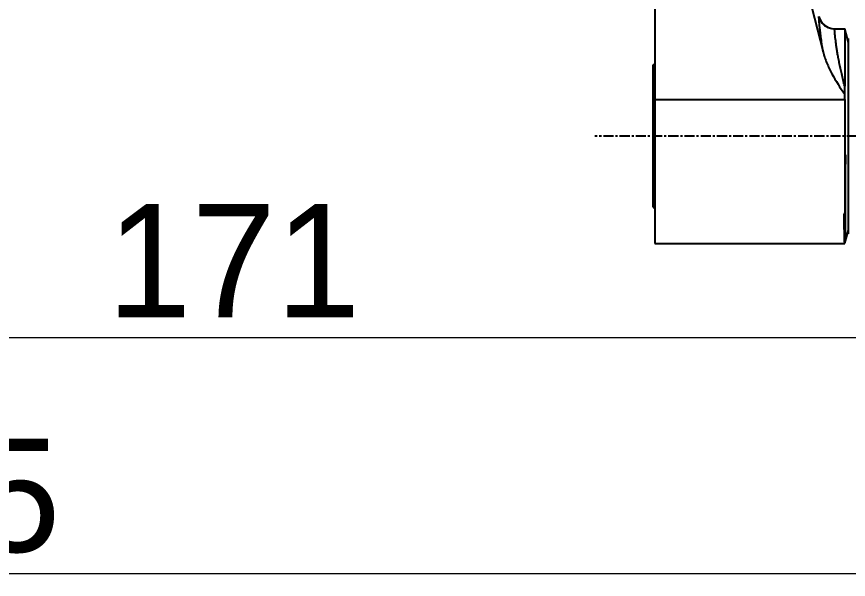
# Model space of a CAD drawing. Header units: millimetres. Extents: x 1035 to 2065, y 1005 to 1731.
# Drawn here: x 1349 to 1451.5, y 1195.8 to 1265.2 of the extents above; entities that cross this region are included whole.
import ezdxf

# ---------------------------------------------------------------- set-up
doc = ezdxf.new("R2010")
doc.units = ezdxf.units.MM
doc.linetypes.add('CENTER', pattern=[2, 1.25, -0.25, 0.25, -0.25])
for name, color, linetype in [('06___PRT_ALL_SURFS', 7, 'Continuous'), ('center', 1, 'CENTER'), ('标注', 1, 'Continuous')]:
    doc.layers.add(name, color=color, linetype=linetype)
doc.styles.add('Daelim Dimension', font='')
doc.styles.get('Daelim Dimension').set_extended_font_data('나눔고딕')
doc.dimstyles.new('DEFAULT', dxfattribs={"dimscale": 2, "dimtxt": 2, "dimasz": 2, "dimexe": 0, "dimexo": 2, "dimgap": 1, "dimtad": 1, "dimdec": 1, "dimzin": 9, "dimdsep": 46, "dimtxsty": 'Daelim Dimension', "dimcen": 0.5, "dimclrd": 252, "dimclre": 252, "dimclrt": 3, "dimadec": 1, "dimazin": 0, "dimtfac": 1, "dimtdec": 1, "dimtix": 1, "dimtmove": 0, "dimatfit": 3, "dimfxl": 1, "dimtolj": 1, "dimtzin": 1, "dimlwd": 9, "dimlwe": 9, "dimarcsym": 0})

# ---------------------------------------------------------------- blocks, each defined once
blk = doc.blocks.new('*D3')
at = {"layer": 'Defpoints', "color": 0, "transparency": 16777216}
for p in [(1216.23, 1389.16), (1461.27, 1217.95), (1216.23, 1196.42)]:
    blk.add_point(p, dxfattribs=at)
at = {"layer": '标注', "color": 5, "lineweight": 9, "transparency": 16777216}
for p, q in [((1216.23, 1385.16), (1216.23, 1196.42)), ((1461.27, 1213.95), (1461.27, 1196.42)), ((1457.27, 1196.42), (1220.23, 1196.42))]:
    blk.add_line(p, q, dxfattribs=at)
at = {"layer": '标注', "color": 5, "transparency": 16777216}
for points in [[(1220.23, 1197.09), (1220.23, 1195.75), (1216.23, 1196.42)], [(1457.27, 1197.09), (1457.27, 1195.75), (1461.27, 1196.42)]]:
    blk.add_solid(points, dxfattribs=at)
at = {"layer": '标注', "color": 7, "transparency": 16777216, "insert": (1338.75, 1206.04), "char_height": 14, "attachment_point": 5, "style": 'Daelim Dimension'}
blk.add_mtext('\\A1;245', dxfattribs=at)
blk = doc.blocks.new('*D5')
at = {"layer": 'Defpoints', "color": 0, "transparency": 16777216}
for p in [(1290.16, 1374.09), (1461.27, 1225.62), (1461.27, 1217.95)]:
    blk.add_point(p, dxfattribs=at)
at = {"layer": '标注', "color": 5, "lineweight": 9, "transparency": 16777216}
for p, q in [((1290.16, 1370.09), (1290.16, 1225.62)), ((1294.16, 1225.62), (1457.27, 1225.62)), ((1461.27, 1221.95), (1461.27, 1225.62))]:
    blk.add_line(p, q, dxfattribs=at)
at = {"layer": '标注', "color": 5, "transparency": 16777216}
for points in [[(1294.16, 1226.29), (1294.16, 1224.95), (1290.16, 1225.62)], [(1457.27, 1226.29), (1457.27, 1224.95), (1461.27, 1225.62)]]:
    blk.add_solid(points, dxfattribs=at)
at = {"layer": '标注', "color": 7, "transparency": 16777216, "insert": (1375.72, 1235.09), "char_height": 14, "attachment_point": 5, "style": 'Daelim Dimension'}
blk.add_mtext('\\A1;171', dxfattribs=at)

msp = doc.modelspace()

# ---------------------------------------------------------------- linework, layer by layer
at = {"color": 7, "linetype": 'Continuous'}
for p, q in [((1427.67, 1305.55), (1427.67, 1237.2)), ((1447.88, 1265.21), (1447.88, 1265.21)), ((1451.07, 1263.7), (1451.07, 1256.62)), ((1451.52, 1238.39), (1451.52, 1262.51)), ((1427.47, 1259.2), (1427.66, 1259.39)), ((1427.47, 1241.7), (1427.47, 1259.2)), ((1451.07, 1254.98), (1451.07, 1240.85)), ((1427.67, 1242.33), (1427.47, 1242.52)), ((1427.47, 1242), (1427.67, 1241.82)), ((1427.47, 1241.7), (1427.67, 1241.5)), ((1451.07, 1240.85), (1450.97, 1240.85)), ((1451.06, 1237.2), (1451.07, 1237.21)), ((1451.07, 1237.21), (1451.08, 1237.23))]:
    msp.add_line(p, q, dxfattribs=at)
for points, knots in [([(1448.4, 1260.87), (1448.35, 1261.18), (1448.26, 1261.78), (1448.14, 1262.63), (1448.05, 1263.37), (1447.98, 1263.99), (1447.94, 1264.43), (1447.92, 1264.71), (1447.91, 1264.88), (1447.9, 1265.01), (1447.89, 1265.11), (1447.89, 1265.17), (1447.88, 1265.2), (1447.88, 1265.21)], [0, 0, 0, 0, 0.219901, 0.416112, 0.586501, 0.729425, 0.843363, 0.889053, 0.927043, 0.957213, 0.97948, 0.99376, 1, 1, 1, 1]), ([(1451.07, 1256.62), (1450.94, 1257.12), (1450.7, 1258.08), (1450.44, 1259.26), (1450.28, 1260.13), (1450.17, 1260.72), (1450.08, 1261.26), (1450.01, 1261.76), (1449.96, 1262.2), (1449.91, 1262.59), (1449.88, 1262.87), (1449.86, 1263.08), (1449.85, 1263.21), (1449.84, 1263.32), (1449.84, 1263.42), (1449.83, 1263.51), (1449.83, 1263.57), (1449.82, 1263.62), (1449.82, 1263.65), (1449.82, 1263.67), (1449.82, 1263.68), (1449.82, 1263.69), (1449.82, 1263.7), (1449.82, 1263.7), (1449.82, 1263.7)], [0, 0, 0, 0, 0.215743, 0.412021, 0.501589, 0.584847, 0.661371, 0.730793, 0.792786, 0.847066, 0.893394, 0.913508, 0.931563, 0.947538, 0.961416, 0.97318, 0.982823, 0.990334, 0.993287, 0.995703, 0.997582, 0.998925, 0.999731, 1, 1, 1, 1]), ([(1451.16, 1248.17), (1451.14, 1246.86), (1451.12, 1244.42), (1451.09, 1241.98), (1451.07, 1240.85)], [0, 0, 0, 0, 0.538669, 1, 1, 1, 1]), ([(1451.18, 1240.83), (1451.18, 1241.94), (1451.17, 1244.39), (1451.16, 1246.84), (1451.16, 1248.17)], [0, 0, 0, 0, 0.453612, 1, 1, 1, 1]), ([(1450.97, 1240.85), (1450.97, 1240.41), (1450.98, 1239.63), (1450.98, 1238.71), (1450.99, 1238.12), (1451, 1237.78), (1451.01, 1237.53), (1451.02, 1237.38), (1451.03, 1237.32)], [0, 0, 0, 0, 0.370038, 0.664476, 0.781013, 0.876138, 0.949255, 1, 1, 1, 1]), ([(1451.15, 1238.29), (1451.16, 1238.65), (1451.17, 1239.5), (1451.17, 1240.35), (1451.18, 1240.83)], [0, 0, 0, 0, 0.429499, 1, 1, 1, 1]), ([(1451.08, 1237.23), (1451.09, 1237.28), (1451.11, 1237.4), (1451.13, 1237.63), (1451.14, 1237.93), (1451.15, 1238.16), (1451.15, 1238.29)], [0, 0, 0, 0, 0.141722, 0.351521, 0.636215, 1, 1, 1, 1]), ([(1451.03, 1237.32), (1451.03, 1237.29), (1451.04, 1237.25), (1451.05, 1237.21), (1451.06, 1237.2), (1451.06, 1237.2)], [0, 0, 0, 0, 0.709416, 0.899144, 1, 1, 1, 1])]:
    msp.add_open_spline(points, degree=3, knots=knots, dxfattribs=at)
at = {"layer": '06___PRT_ALL_SURFS', "color": 7, "linetype": 'Continuous'}
for p, q in [((1439.13, 1297.18), (1448.4, 1260.87)), ((1447.88, 1265.21), (1447.92, 1265.08)), ((1447.92, 1265.07), (1448.08, 1264.72)), ((1448.08, 1264.72), (1448.31, 1264.39)), ((1449.82, 1263.7), (1451.07, 1263.7)), ((1451.52, 1262.03), (1451.07, 1263.7)), ((1427.67, 1254.98), (1451.07, 1254.98)), ((1451.08, 1237.23), (1451.52, 1238.87)), ((1427.67, 1237.2), (1451.07, 1237.2))]:
    msp.add_line(p, q, dxfattribs=at)
for points in [[(1447.92, 1265.08), (1448.07, 1264.73), (1448.3, 1264.4), (1448.62, 1264.1), (1449.01, 1263.87), (1449.48, 1263.73), (1449.82, 1263.7)], [(1448.47, 1264.24), (1448.63, 1264.09), (1448.83, 1263.98)], [(1449.49, 1263.73), (1449.5, 1263.73), (1449.82, 1263.7)]]:
    msp.add_lwpolyline(points, dxfattribs=at)
for centre, radius, start, end in [((1359.4, 1256.58), 91.67, 359.4114, 0.0252), ((1407.34, 1254.98), 43.73, 0.0003, 0.8514)]:
    msp.add_arc(centre, radius, start, end, dxfattribs=at)
msp.add_open_spline([(1448.4, 1260.87), (1448.52, 1260.39), (1448.84, 1259.46), (1449.7, 1257.69), (1450.5, 1256.44), (1451.07, 1255.63)], degree=3, knots=[0, 0, 0, 0, 0.248402, 0.498075, 1, 1, 1, 1], dxfattribs=at)
at = {"layer": 'center'}
msp.add_line((1488.56, 1250.45), (1420.26, 1250.45), dxfattribs=at)

# ---------------------------------------------------------------- dimensions: what is measured, and where the dimension line sits
at = {"layer": '标注', "color": 5}
for base, p1, p2, picture, middle in [((1216.23, 1196.42), (1461.27, 1217.95), (1216.23, 1389.16), '*D3', (1338.75, 1206.04)), ((1461.27, 1225.62), (1290.16, 1374.09), (1461.27, 1217.95), '*D5', (1375.72, 1235.09))]:
    dim = msp.add_linear_dim(base=base, p1=p1, p2=p2, dimstyle='DEFAULT', override={"dimtxt": 7, "dimdec": 0, "dimclrd": 5, "dimclre": 5, "dimclrt": 7}, dxfattribs=at)
    dim.commit()
    dim.dimension.update_dxf_attribs({"geometry": picture, "text_midpoint": middle})

doc.saveas('drawing.dxf')
